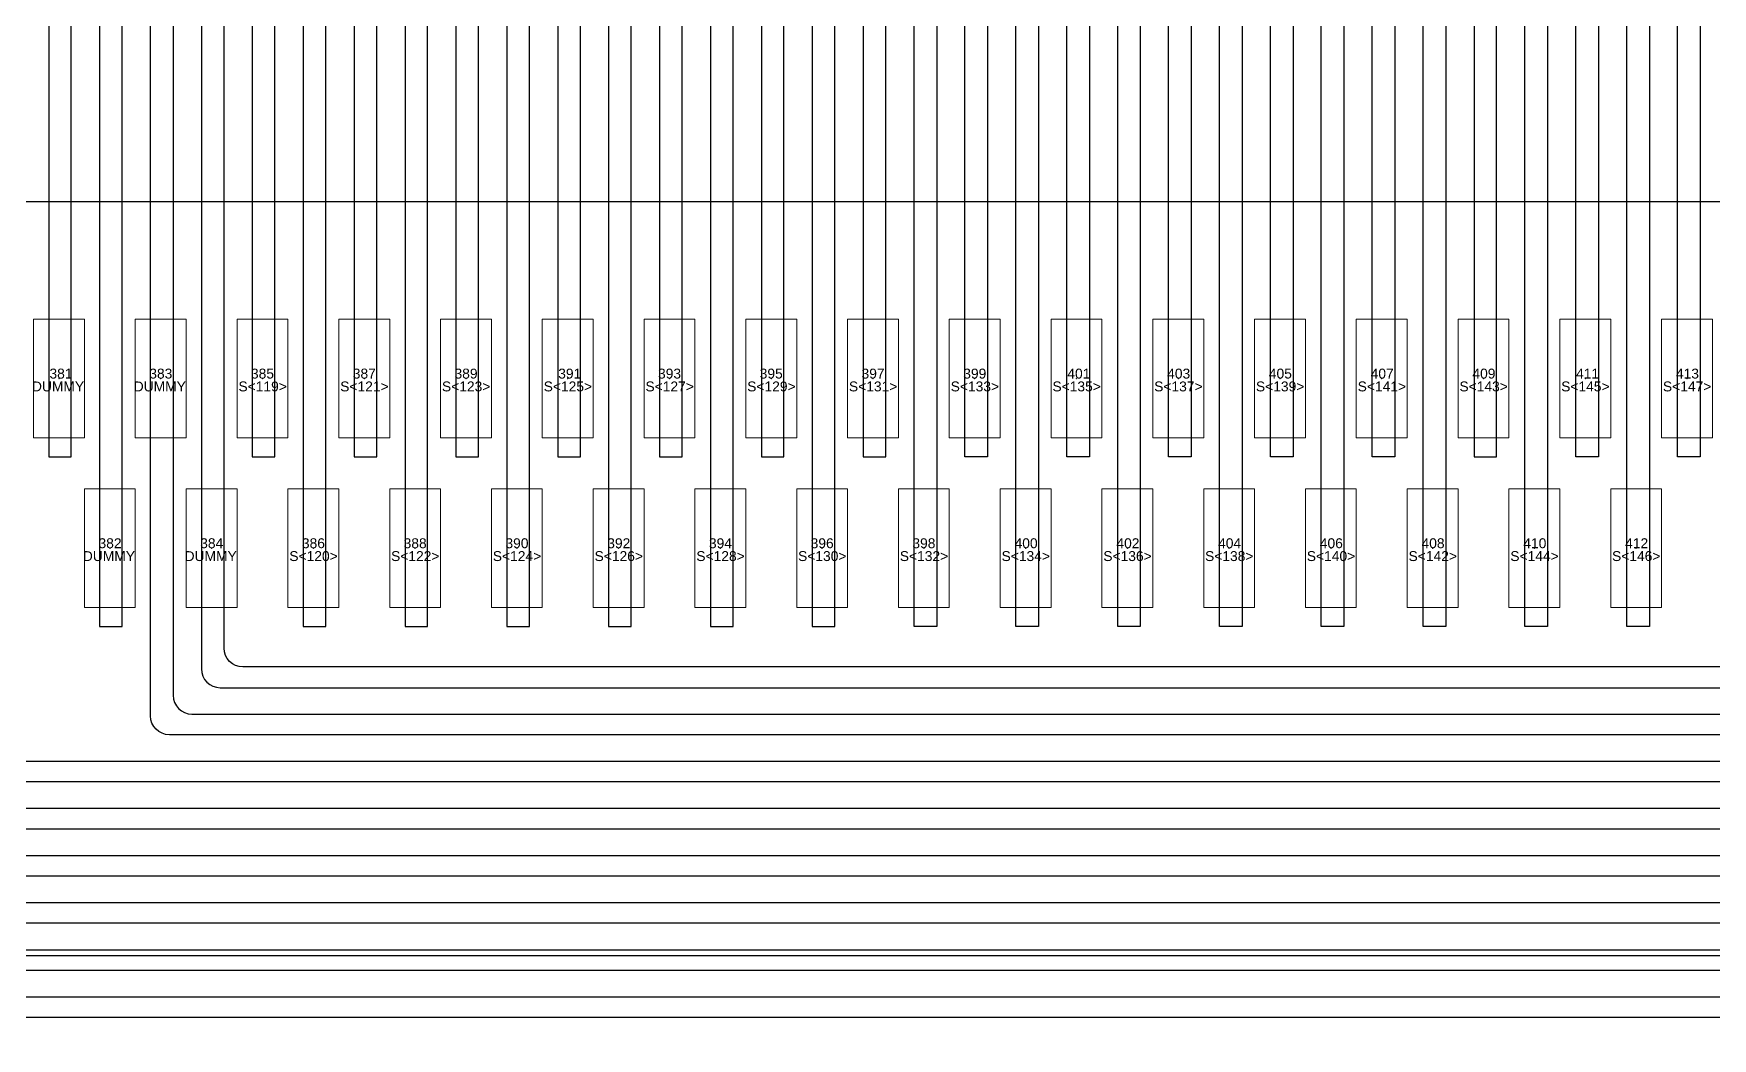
# Model space of a CAD drawing. Extents: x 10 to 206, y -65 to 73.
# Drawn here: x 62.976 to 63.867, y 33.532 to 34.065 of the extents above; entities that cross this region are included whole.
import ezdxf
from ezdxf.enums import TextEntityAlignment as Align

# ---------------------------------------------------------------- set-up
doc = ezdxf.new("R2010")
doc.units = 0
doc.header["$LTSCALE"] = 0.5
doc.layers.get('0').update_dxf_attribs({"lineweight": 13})
for name, color, linetype in [('01 Copper', 3, 'Continuous'), ('04 Chip', 20, 'Continuous'), ('08 Dimension&pin assignment', 7, 'Continuous')]:
    doc.layers.add(name, color=color, linetype=linetype)
for name, color, linetype, lineweight in [('05 Bump', 130, 'Continuous', 0), ('09 Center_line', 1, 'Continuous', 0), ('11 IL no.', 254, 'Continuous', 0), ('12 IL name', 210, 'Continuous', 0)]:
    doc.layers.add(name, color=color, linetype=linetype, lineweight=lineweight)
doc.styles.add('MBC_Arial_Font', font='arial.ttf')
doc.styles.get("Standard").update_dxf_attribs({"font": 'romans.shx', "width": 0.75, "bigfont": 'AllInOneBig.shx'})
doc.dimstyles.new('ISO-25', dxfattribs={"dimtxt": 0.5, "dimasz": 0.8, "dimexe": 0.1, "dimexo": 0.1, "dimgap": 0.1, "dimtad": 1, "dimdec": 3, "dimzin": 1, "dimdsep": 46, "dimtxsty": 'Standard', "dimcen": 0.5, "dimadec": 0, "dimazin": 0, "dimtfac": 1, "dimtdec": 3, "dimtmove": 0, "dimatfit": 3, "dimfxl": 0, "dimarcsym": 0})

# ---------------------------------------------------------------- blocks, each defined once
blk = doc.blocks.new('*U453')
at = {"color": 0}
blk.add_lwpolyline([(-0.0135, -0.0315), (0.0135, -0.0315), (0.0135, 0.0315), (-0.0135, 0.0315)], close=True, dxfattribs=at)
at = {"color": 0, "style": 'MBC_Arial_Font', "flags": 1}
for tag, p in [('COMMENT1', (0, 0.00231)), ('COMMENT2', (0, 0.0015)), ('COMMENT3', (0, 0.00069)), ('COMMENT4', (0, -0.00012)), ('PAD_NO', (0, 0.00313)), ('COMMENT5', (0, -0.00094)), ('COMMENT6', (0, -0.00175)), ('COMMENT7', (0, -0.00256)), ('COMMENT8', (0, -0.00337)), ('COMMENT9', (0, -0.00419))]:
    blk.add_attdef(tag, text='', height=0.000625, dxfattribs=at).set_placement(p, align=Align.MIDDLE_CENTER)
blk = doc.blocks.new('*U454')
at = {"color": 0}
blk.add_lwpolyline([(-0.0135, -0.0315), (0.0135, -0.0315), (0.0135, 0.0315), (-0.0135, 0.0315)], close=True, dxfattribs=at)
at = {"color": 0, "style": 'MBC_Arial_Font', "flags": 1}
for tag, p in [('COMMENT1', (0, 0.00231)), ('COMMENT2', (0, 0.0015)), ('COMMENT3', (0, 0.00069)), ('COMMENT4', (0, -0.00012)), ('PAD_NO', (0, 0.00313)), ('COMMENT5', (0, -0.00094)), ('COMMENT6', (0, -0.00175)), ('COMMENT7', (0, -0.00256)), ('COMMENT8', (0, -0.00337)), ('COMMENT9', (0, -0.00419))]:
    blk.add_attdef(tag, text='', height=0.000625, dxfattribs=at).set_placement(p, align=Align.MIDDLE_CENTER)
blk = doc.blocks.new('*U455')
at = {"color": 0}
blk.add_lwpolyline([(-0.0135, -0.0315), (0.0135, -0.0315), (0.0135, 0.0315), (-0.0135, 0.0315)], close=True, dxfattribs=at)
at = {"color": 0, "style": 'MBC_Arial_Font', "flags": 1}
for tag, p in [('COMMENT1', (0, 0.00231)), ('COMMENT2', (0, 0.0015)), ('COMMENT3', (0, 0.00069)), ('COMMENT4', (0, -0.00012)), ('PAD_NO', (0, 0.00313)), ('COMMENT5', (0, -0.00094)), ('COMMENT6', (0, -0.00175)), ('COMMENT7', (0, -0.00256)), ('COMMENT8', (0, -0.00337)), ('COMMENT9', (0, -0.00419))]:
    blk.add_attdef(tag, text='', height=0.000625, dxfattribs=at).set_placement(p, align=Align.MIDDLE_CENTER)
blk = doc.blocks.new('*U456')
at = {"color": 0}
blk.add_lwpolyline([(-0.0135, -0.0315), (0.0135, -0.0315), (0.0135, 0.0315), (-0.0135, 0.0315)], close=True, dxfattribs=at)
at = {"color": 0, "style": 'MBC_Arial_Font', "flags": 1}
for tag, p in [('COMMENT1', (0, 0.00231)), ('COMMENT2', (0, 0.0015)), ('COMMENT3', (0, 0.00069)), ('COMMENT4', (0, -0.00012)), ('PAD_NO', (0, 0.00313)), ('COMMENT5', (0, -0.00094)), ('COMMENT6', (0, -0.00175)), ('COMMENT7', (0, -0.00256)), ('COMMENT8', (0, -0.00337)), ('COMMENT9', (0, -0.00419))]:
    blk.add_attdef(tag, text='', height=0.000625, dxfattribs=at).set_placement(p, align=Align.MIDDLE_CENTER)
blk = doc.blocks.new('*U457')
at = {"color": 0}
blk.add_lwpolyline([(-0.0135, -0.0315), (0.0135, -0.0315), (0.0135, 0.0315), (-0.0135, 0.0315)], close=True, dxfattribs=at)
at = {"color": 0, "style": 'MBC_Arial_Font', "flags": 1}
for tag, p in [('COMMENT1', (0, 0.00231)), ('COMMENT2', (0, 0.0015)), ('COMMENT3', (0, 0.00069)), ('COMMENT4', (0, -0.00012)), ('PAD_NO', (0, 0.00313)), ('COMMENT5', (0, -0.00094)), ('COMMENT6', (0, -0.00175)), ('COMMENT7', (0, -0.00256)), ('COMMENT8', (0, -0.00337)), ('COMMENT9', (0, -0.00419))]:
    blk.add_attdef(tag, text='', height=0.000625, dxfattribs=at).set_placement(p, align=Align.MIDDLE_CENTER)
blk = doc.blocks.new('*U458')
at = {"color": 0}
blk.add_lwpolyline([(-0.0135, -0.0315), (0.0135, -0.0315), (0.0135, 0.0315), (-0.0135, 0.0315)], close=True, dxfattribs=at)
at = {"color": 0, "style": 'MBC_Arial_Font', "flags": 1}
for tag, p in [('COMMENT1', (0, 0.00231)), ('COMMENT2', (0, 0.0015)), ('COMMENT3', (0, 0.00069)), ('COMMENT4', (0, -0.00012)), ('PAD_NO', (0, 0.00313)), ('COMMENT5', (0, -0.00094)), ('COMMENT6', (0, -0.00175)), ('COMMENT7', (0, -0.00256)), ('COMMENT8', (0, -0.00337)), ('COMMENT9', (0, -0.00419))]:
    blk.add_attdef(tag, text='', height=0.000625, dxfattribs=at).set_placement(p, align=Align.MIDDLE_CENTER)
blk = doc.blocks.new('*U459')
at = {"color": 0}
blk.add_lwpolyline([(-0.0135, -0.0315), (0.0135, -0.0315), (0.0135, 0.0315), (-0.0135, 0.0315)], close=True, dxfattribs=at)
at = {"color": 0, "style": 'MBC_Arial_Font', "flags": 1}
for tag, p in [('COMMENT1', (0, 0.00231)), ('COMMENT2', (0, 0.0015)), ('COMMENT3', (0, 0.00069)), ('COMMENT4', (0, -0.00012)), ('PAD_NO', (0, 0.00313)), ('COMMENT5', (0, -0.00094)), ('COMMENT6', (0, -0.00175)), ('COMMENT7', (0, -0.00256)), ('COMMENT8', (0, -0.00337)), ('COMMENT9', (0, -0.00419))]:
    blk.add_attdef(tag, text='', height=0.000625, dxfattribs=at).set_placement(p, align=Align.MIDDLE_CENTER)
blk = doc.blocks.new('*U460')
at = {"color": 0}
blk.add_lwpolyline([(-0.0135, -0.0315), (0.0135, -0.0315), (0.0135, 0.0315), (-0.0135, 0.0315)], close=True, dxfattribs=at)
at = {"color": 0, "style": 'MBC_Arial_Font', "flags": 1}
for tag, p in [('COMMENT1', (0, 0.00231)), ('COMMENT2', (0, 0.0015)), ('COMMENT3', (0, 0.00069)), ('COMMENT4', (0, -0.00012)), ('PAD_NO', (0, 0.00313)), ('COMMENT5', (0, -0.00094)), ('COMMENT6', (0, -0.00175)), ('COMMENT7', (0, -0.00256)), ('COMMENT8', (0, -0.00337)), ('COMMENT9', (0, -0.00419))]:
    blk.add_attdef(tag, text='', height=0.000625, dxfattribs=at).set_placement(p, align=Align.MIDDLE_CENTER)
blk = doc.blocks.new('*U461')
at = {"color": 0}
blk.add_lwpolyline([(-0.0135, -0.0315), (0.0135, -0.0315), (0.0135, 0.0315), (-0.0135, 0.0315)], close=True, dxfattribs=at)
at = {"color": 0, "style": 'MBC_Arial_Font', "flags": 1}
for tag, p in [('COMMENT1', (0, 0.00231)), ('COMMENT2', (0, 0.0015)), ('COMMENT3', (0, 0.00069)), ('COMMENT4', (0, -0.00012)), ('PAD_NO', (0, 0.00313)), ('COMMENT5', (0, -0.00094)), ('COMMENT6', (0, -0.00175)), ('COMMENT7', (0, -0.00256)), ('COMMENT8', (0, -0.00337)), ('COMMENT9', (0, -0.00419))]:
    blk.add_attdef(tag, text='', height=0.000625, dxfattribs=at).set_placement(p, align=Align.MIDDLE_CENTER)
blk = doc.blocks.new('*U462')
at = {"color": 0}
blk.add_lwpolyline([(-0.0135, -0.0315), (0.0135, -0.0315), (0.0135, 0.0315), (-0.0135, 0.0315)], close=True, dxfattribs=at)
at = {"color": 0, "style": 'MBC_Arial_Font', "flags": 1}
for tag, p in [('COMMENT1', (0, 0.00231)), ('COMMENT2', (0, 0.0015)), ('COMMENT3', (0, 0.00069)), ('COMMENT4', (0, -0.00012)), ('PAD_NO', (0, 0.00313)), ('COMMENT5', (0, -0.00094)), ('COMMENT6', (0, -0.00175)), ('COMMENT7', (0, -0.00256)), ('COMMENT8', (0, -0.00337)), ('COMMENT9', (0, -0.00419))]:
    blk.add_attdef(tag, text='', height=0.000625, dxfattribs=at).set_placement(p, align=Align.MIDDLE_CENTER)
blk = doc.blocks.new('*U463')
at = {"color": 0}
blk.add_lwpolyline([(-0.0135, -0.0315), (0.0135, -0.0315), (0.0135, 0.0315), (-0.0135, 0.0315)], close=True, dxfattribs=at)
at = {"color": 0, "style": 'MBC_Arial_Font', "flags": 1}
for tag, p in [('COMMENT1', (0, 0.00231)), ('COMMENT2', (0, 0.0015)), ('COMMENT3', (0, 0.00069)), ('COMMENT4', (0, -0.00012)), ('PAD_NO', (0, 0.00313)), ('COMMENT5', (0, -0.00094)), ('COMMENT6', (0, -0.00175)), ('COMMENT7', (0, -0.00256)), ('COMMENT8', (0, -0.00337)), ('COMMENT9', (0, -0.00419))]:
    blk.add_attdef(tag, text='', height=0.000625, dxfattribs=at).set_placement(p, align=Align.MIDDLE_CENTER)
blk = doc.blocks.new('*U464')
at = {"color": 0}
blk.add_lwpolyline([(-0.0135, -0.0315), (0.0135, -0.0315), (0.0135, 0.0315), (-0.0135, 0.0315)], close=True, dxfattribs=at)
at = {"color": 0, "style": 'MBC_Arial_Font', "flags": 1}
for tag, p in [('COMMENT1', (0, 0.00231)), ('COMMENT2', (0, 0.0015)), ('COMMENT3', (0, 0.00069)), ('COMMENT4', (0, -0.00012)), ('PAD_NO', (0, 0.00313)), ('COMMENT5', (0, -0.00094)), ('COMMENT6', (0, -0.00175)), ('COMMENT7', (0, -0.00256)), ('COMMENT8', (0, -0.00337)), ('COMMENT9', (0, -0.00419))]:
    blk.add_attdef(tag, text='', height=0.000625, dxfattribs=at).set_placement(p, align=Align.MIDDLE_CENTER)
blk = doc.blocks.new('*U465')
at = {"color": 0}
blk.add_lwpolyline([(-0.0135, -0.0315), (0.0135, -0.0315), (0.0135, 0.0315), (-0.0135, 0.0315)], close=True, dxfattribs=at)
at = {"color": 0, "style": 'MBC_Arial_Font', "flags": 1}
for tag, p in [('COMMENT1', (0, 0.00231)), ('COMMENT2', (0, 0.0015)), ('COMMENT3', (0, 0.00069)), ('COMMENT4', (0, -0.00012)), ('PAD_NO', (0, 0.00313)), ('COMMENT5', (0, -0.00094)), ('COMMENT6', (0, -0.00175)), ('COMMENT7', (0, -0.00256)), ('COMMENT8', (0, -0.00337)), ('COMMENT9', (0, -0.00419))]:
    blk.add_attdef(tag, text='', height=0.000625, dxfattribs=at).set_placement(p, align=Align.MIDDLE_CENTER)
blk = doc.blocks.new('*U466')
at = {"color": 0}
blk.add_lwpolyline([(-0.0135, -0.0315), (0.0135, -0.0315), (0.0135, 0.0315), (-0.0135, 0.0315)], close=True, dxfattribs=at)
at = {"color": 0, "style": 'MBC_Arial_Font', "flags": 1}
for tag, p in [('COMMENT1', (0, 0.00231)), ('COMMENT2', (0, 0.0015)), ('COMMENT3', (0, 0.00069)), ('COMMENT4', (0, -0.00012)), ('PAD_NO', (0, 0.00313)), ('COMMENT5', (0, -0.00094)), ('COMMENT6', (0, -0.00175)), ('COMMENT7', (0, -0.00256)), ('COMMENT8', (0, -0.00337)), ('COMMENT9', (0, -0.00419))]:
    blk.add_attdef(tag, text='', height=0.000625, dxfattribs=at).set_placement(p, align=Align.MIDDLE_CENTER)
blk = doc.blocks.new('*U467')
at = {"color": 0}
blk.add_lwpolyline([(-0.0135, -0.0315), (0.0135, -0.0315), (0.0135, 0.0315), (-0.0135, 0.0315)], close=True, dxfattribs=at)
at = {"color": 0, "style": 'MBC_Arial_Font', "flags": 1}
for tag, p in [('COMMENT1', (0, 0.00231)), ('COMMENT2', (0, 0.0015)), ('COMMENT3', (0, 0.00069)), ('COMMENT4', (0, -0.00012)), ('PAD_NO', (0, 0.00313)), ('COMMENT5', (0, -0.00094)), ('COMMENT6', (0, -0.00175)), ('COMMENT7', (0, -0.00256)), ('COMMENT8', (0, -0.00337)), ('COMMENT9', (0, -0.00419))]:
    blk.add_attdef(tag, text='', height=0.000625, dxfattribs=at).set_placement(p, align=Align.MIDDLE_CENTER)
blk = doc.blocks.new('*U468')
at = {"color": 0}
blk.add_lwpolyline([(-0.0135, -0.0315), (0.0135, -0.0315), (0.0135, 0.0315), (-0.0135, 0.0315)], close=True, dxfattribs=at)
at = {"color": 0, "style": 'MBC_Arial_Font', "flags": 1}
for tag, p in [('COMMENT1', (0, 0.00231)), ('COMMENT2', (0, 0.0015)), ('COMMENT3', (0, 0.00069)), ('COMMENT4', (0, -0.00012)), ('PAD_NO', (0, 0.00313)), ('COMMENT5', (0, -0.00094)), ('COMMENT6', (0, -0.00175)), ('COMMENT7', (0, -0.00256)), ('COMMENT8', (0, -0.00337)), ('COMMENT9', (0, -0.00419))]:
    blk.add_attdef(tag, text='', height=0.000625, dxfattribs=at).set_placement(p, align=Align.MIDDLE_CENTER)
blk = doc.blocks.new('*U469')
at = {"color": 0}
blk.add_lwpolyline([(-0.0135, -0.0315), (0.0135, -0.0315), (0.0135, 0.0315), (-0.0135, 0.0315)], close=True, dxfattribs=at)
at = {"color": 0, "style": 'MBC_Arial_Font', "flags": 1}
for tag, p in [('COMMENT1', (0, 0.00231)), ('COMMENT2', (0, 0.0015)), ('COMMENT3', (0, 0.00069)), ('COMMENT4', (0, -0.00012)), ('PAD_NO', (0, 0.00313)), ('COMMENT5', (0, -0.00094)), ('COMMENT6', (0, -0.00175)), ('COMMENT7', (0, -0.00256)), ('COMMENT8', (0, -0.00337)), ('COMMENT9', (0, -0.00419))]:
    blk.add_attdef(tag, text='', height=0.000625, dxfattribs=at).set_placement(p, align=Align.MIDDLE_CENTER)
blk = doc.blocks.new('*U470')
at = {"color": 0}
blk.add_lwpolyline([(-0.0135, -0.0315), (0.0135, -0.0315), (0.0135, 0.0315), (-0.0135, 0.0315)], close=True, dxfattribs=at)
at = {"color": 0, "style": 'MBC_Arial_Font', "flags": 1}
for tag, p in [('COMMENT1', (0, 0.00231)), ('COMMENT2', (0, 0.0015)), ('COMMENT3', (0, 0.00069)), ('COMMENT4', (0, -0.00012)), ('PAD_NO', (0, 0.00313)), ('COMMENT5', (0, -0.00094)), ('COMMENT6', (0, -0.00175)), ('COMMENT7', (0, -0.00256)), ('COMMENT8', (0, -0.00337)), ('COMMENT9', (0, -0.00419))]:
    blk.add_attdef(tag, text='', height=0.000625, dxfattribs=at).set_placement(p, align=Align.MIDDLE_CENTER)
blk = doc.blocks.new('*U471')
at = {"color": 0}
blk.add_lwpolyline([(-0.0135, -0.0315), (0.0135, -0.0315), (0.0135, 0.0315), (-0.0135, 0.0315)], close=True, dxfattribs=at)
at = {"color": 0, "style": 'MBC_Arial_Font', "flags": 1}
for tag, p in [('COMMENT1', (0, 0.00231)), ('COMMENT2', (0, 0.0015)), ('COMMENT3', (0, 0.00069)), ('COMMENT4', (0, -0.00012)), ('PAD_NO', (0, 0.00313)), ('COMMENT5', (0, -0.00094)), ('COMMENT6', (0, -0.00175)), ('COMMENT7', (0, -0.00256)), ('COMMENT8', (0, -0.00337)), ('COMMENT9', (0, -0.00419))]:
    blk.add_attdef(tag, text='', height=0.000625, dxfattribs=at).set_placement(p, align=Align.MIDDLE_CENTER)
blk = doc.blocks.new('*U472')
at = {"color": 0}
blk.add_lwpolyline([(-0.0135, -0.0315), (0.0135, -0.0315), (0.0135, 0.0315), (-0.0135, 0.0315)], close=True, dxfattribs=at)
at = {"color": 0, "style": 'MBC_Arial_Font', "flags": 1}
for tag, p in [('COMMENT1', (0, 0.00231)), ('COMMENT2', (0, 0.0015)), ('COMMENT3', (0, 0.00069)), ('COMMENT4', (0, -0.00012)), ('PAD_NO', (0, 0.00313)), ('COMMENT5', (0, -0.00094)), ('COMMENT6', (0, -0.00175)), ('COMMENT7', (0, -0.00256)), ('COMMENT8', (0, -0.00337)), ('COMMENT9', (0, -0.00419))]:
    blk.add_attdef(tag, text='', height=0.000625, dxfattribs=at).set_placement(p, align=Align.MIDDLE_CENTER)
blk = doc.blocks.new('*U473')
at = {"color": 0}
blk.add_lwpolyline([(-0.0135, -0.0315), (0.0135, -0.0315), (0.0135, 0.0315), (-0.0135, 0.0315)], close=True, dxfattribs=at)
at = {"color": 0, "style": 'MBC_Arial_Font', "flags": 1}
for tag, p in [('COMMENT1', (0, 0.00231)), ('COMMENT2', (0, 0.0015)), ('COMMENT3', (0, 0.00069)), ('COMMENT4', (0, -0.00012)), ('PAD_NO', (0, 0.00313)), ('COMMENT5', (0, -0.00094)), ('COMMENT6', (0, -0.00175)), ('COMMENT7', (0, -0.00256)), ('COMMENT8', (0, -0.00337)), ('COMMENT9', (0, -0.00419))]:
    blk.add_attdef(tag, text='', height=0.000625, dxfattribs=at).set_placement(p, align=Align.MIDDLE_CENTER)
blk = doc.blocks.new('*U474')
at = {"color": 0}
blk.add_lwpolyline([(-0.0135, -0.0315), (0.0135, -0.0315), (0.0135, 0.0315), (-0.0135, 0.0315)], close=True, dxfattribs=at)
at = {"color": 0, "style": 'MBC_Arial_Font', "flags": 1}
for tag, p in [('COMMENT1', (0, 0.00231)), ('COMMENT2', (0, 0.0015)), ('COMMENT3', (0, 0.00069)), ('COMMENT4', (0, -0.00012)), ('PAD_NO', (0, 0.00313)), ('COMMENT5', (0, -0.00094)), ('COMMENT6', (0, -0.00175)), ('COMMENT7', (0, -0.00256)), ('COMMENT8', (0, -0.00337)), ('COMMENT9', (0, -0.00419))]:
    blk.add_attdef(tag, text='', height=0.000625, dxfattribs=at).set_placement(p, align=Align.MIDDLE_CENTER)
blk = doc.blocks.new('*U475')
at = {"color": 0}
blk.add_lwpolyline([(-0.0135, -0.0315), (0.0135, -0.0315), (0.0135, 0.0315), (-0.0135, 0.0315)], close=True, dxfattribs=at)
at = {"color": 0, "style": 'MBC_Arial_Font', "flags": 1}
for tag, p in [('COMMENT1', (0, 0.00231)), ('COMMENT2', (0, 0.0015)), ('COMMENT3', (0, 0.00069)), ('COMMENT4', (0, -0.00012)), ('PAD_NO', (0, 0.00313)), ('COMMENT5', (0, -0.00094)), ('COMMENT6', (0, -0.00175)), ('COMMENT7', (0, -0.00256)), ('COMMENT8', (0, -0.00337)), ('COMMENT9', (0, -0.00419))]:
    blk.add_attdef(tag, text='', height=0.000625, dxfattribs=at).set_placement(p, align=Align.MIDDLE_CENTER)
blk = doc.blocks.new('*U476')
at = {"color": 0}
blk.add_lwpolyline([(-0.0135, -0.0315), (0.0135, -0.0315), (0.0135, 0.0315), (-0.0135, 0.0315)], close=True, dxfattribs=at)
at = {"color": 0, "style": 'MBC_Arial_Font', "flags": 1}
for tag, p in [('COMMENT1', (0, 0.00231)), ('COMMENT2', (0, 0.0015)), ('COMMENT3', (0, 0.00069)), ('COMMENT4', (0, -0.00012)), ('PAD_NO', (0, 0.00313)), ('COMMENT5', (0, -0.00094)), ('COMMENT6', (0, -0.00175)), ('COMMENT7', (0, -0.00256)), ('COMMENT8', (0, -0.00337)), ('COMMENT9', (0, -0.00419))]:
    blk.add_attdef(tag, text='', height=0.000625, dxfattribs=at).set_placement(p, align=Align.MIDDLE_CENTER)
blk = doc.blocks.new('*U477')
at = {"color": 0}
blk.add_lwpolyline([(-0.0135, -0.0315), (0.0135, -0.0315), (0.0135, 0.0315), (-0.0135, 0.0315)], close=True, dxfattribs=at)
at = {"color": 0, "style": 'MBC_Arial_Font', "flags": 1}
for tag, p in [('COMMENT1', (0, 0.00231)), ('COMMENT2', (0, 0.0015)), ('COMMENT3', (0, 0.00069)), ('COMMENT4', (0, -0.00012)), ('PAD_NO', (0, 0.00313)), ('COMMENT5', (0, -0.00094)), ('COMMENT6', (0, -0.00175)), ('COMMENT7', (0, -0.00256)), ('COMMENT8', (0, -0.00337)), ('COMMENT9', (0, -0.00419))]:
    blk.add_attdef(tag, text='', height=0.000625, dxfattribs=at).set_placement(p, align=Align.MIDDLE_CENTER)
blk = doc.blocks.new('*U478')
at = {"color": 0}
blk.add_lwpolyline([(-0.0135, -0.0315), (0.0135, -0.0315), (0.0135, 0.0315), (-0.0135, 0.0315)], close=True, dxfattribs=at)
at = {"color": 0, "style": 'MBC_Arial_Font', "flags": 1}
for tag, p in [('COMMENT1', (0, 0.00231)), ('COMMENT2', (0, 0.0015)), ('COMMENT3', (0, 0.00069)), ('COMMENT4', (0, -0.00012)), ('PAD_NO', (0, 0.00313)), ('COMMENT5', (0, -0.00094)), ('COMMENT6', (0, -0.00175)), ('COMMENT7', (0, -0.00256)), ('COMMENT8', (0, -0.00337)), ('COMMENT9', (0, -0.00419))]:
    blk.add_attdef(tag, text='', height=0.000625, dxfattribs=at).set_placement(p, align=Align.MIDDLE_CENTER)
blk = doc.blocks.new('*U479')
at = {"color": 0}
blk.add_lwpolyline([(-0.0135, -0.0315), (0.0135, -0.0315), (0.0135, 0.0315), (-0.0135, 0.0315)], close=True, dxfattribs=at)
at = {"color": 0, "style": 'MBC_Arial_Font', "flags": 1}
for tag, p in [('COMMENT1', (0, 0.00231)), ('COMMENT2', (0, 0.0015)), ('COMMENT3', (0, 0.00069)), ('COMMENT4', (0, -0.00012)), ('PAD_NO', (0, 0.00313)), ('COMMENT5', (0, -0.00094)), ('COMMENT6', (0, -0.00175)), ('COMMENT7', (0, -0.00256)), ('COMMENT8', (0, -0.00337)), ('COMMENT9', (0, -0.00419))]:
    blk.add_attdef(tag, text='', height=0.000625, dxfattribs=at).set_placement(p, align=Align.MIDDLE_CENTER)
blk = doc.blocks.new('*U480')
at = {"color": 0}
blk.add_lwpolyline([(-0.0135, -0.0315), (0.0135, -0.0315), (0.0135, 0.0315), (-0.0135, 0.0315)], close=True, dxfattribs=at)
at = {"color": 0, "style": 'MBC_Arial_Font', "flags": 1}
for tag, p in [('COMMENT1', (0, 0.00231)), ('COMMENT2', (0, 0.0015)), ('COMMENT3', (0, 0.00069)), ('COMMENT4', (0, -0.00012)), ('PAD_NO', (0, 0.00313)), ('COMMENT5', (0, -0.00094)), ('COMMENT6', (0, -0.00175)), ('COMMENT7', (0, -0.00256)), ('COMMENT8', (0, -0.00337)), ('COMMENT9', (0, -0.00419))]:
    blk.add_attdef(tag, text='', height=0.000625, dxfattribs=at).set_placement(p, align=Align.MIDDLE_CENTER)
blk = doc.blocks.new('*U481')
at = {"color": 0}
blk.add_lwpolyline([(-0.0135, -0.0315), (0.0135, -0.0315), (0.0135, 0.0315), (-0.0135, 0.0315)], close=True, dxfattribs=at)
at = {"color": 0, "style": 'MBC_Arial_Font', "flags": 1}
for tag, p in [('COMMENT1', (0, 0.00231)), ('COMMENT2', (0, 0.0015)), ('COMMENT3', (0, 0.00069)), ('COMMENT4', (0, -0.00012)), ('PAD_NO', (0, 0.00313)), ('COMMENT5', (0, -0.00094)), ('COMMENT6', (0, -0.00175)), ('COMMENT7', (0, -0.00256)), ('COMMENT8', (0, -0.00337)), ('COMMENT9', (0, -0.00419))]:
    blk.add_attdef(tag, text='', height=0.000625, dxfattribs=at).set_placement(p, align=Align.MIDDLE_CENTER)
blk = doc.blocks.new('*U482')
at = {"color": 0}
blk.add_lwpolyline([(-0.0135, -0.0315), (0.0135, -0.0315), (0.0135, 0.0315), (-0.0135, 0.0315)], close=True, dxfattribs=at)
at = {"color": 0, "style": 'MBC_Arial_Font', "flags": 1}
for tag, p in [('COMMENT1', (0, 0.00231)), ('COMMENT2', (0, 0.0015)), ('COMMENT3', (0, 0.00069)), ('COMMENT4', (0, -0.00012)), ('PAD_NO', (0, 0.00313)), ('COMMENT5', (0, -0.00094)), ('COMMENT6', (0, -0.00175)), ('COMMENT7', (0, -0.00256)), ('COMMENT8', (0, -0.00337)), ('COMMENT9', (0, -0.00419))]:
    blk.add_attdef(tag, text='', height=0.000625, dxfattribs=at).set_placement(p, align=Align.MIDDLE_CENTER)
blk = doc.blocks.new('*U483')
at = {"color": 0}
blk.add_lwpolyline([(-0.0135, -0.0315), (0.0135, -0.0315), (0.0135, 0.0315), (-0.0135, 0.0315)], close=True, dxfattribs=at)
at = {"color": 0, "style": 'MBC_Arial_Font', "flags": 1}
for tag, p in [('COMMENT1', (0, 0.00231)), ('COMMENT2', (0, 0.0015)), ('COMMENT3', (0, 0.00069)), ('COMMENT4', (0, -0.00012)), ('PAD_NO', (0, 0.00313)), ('COMMENT5', (0, -0.00094)), ('COMMENT6', (0, -0.00175)), ('COMMENT7', (0, -0.00256)), ('COMMENT8', (0, -0.00337)), ('COMMENT9', (0, -0.00419))]:
    blk.add_attdef(tag, text='', height=0.000625, dxfattribs=at).set_placement(p, align=Align.MIDDLE_CENTER)
blk = doc.blocks.new('*U484')
at = {"color": 0}
blk.add_lwpolyline([(-0.0135, -0.0315), (0.0135, -0.0315), (0.0135, 0.0315), (-0.0135, 0.0315)], close=True, dxfattribs=at)
at = {"color": 0, "style": 'MBC_Arial_Font', "flags": 1}
for tag, p in [('COMMENT1', (0, 0.00231)), ('COMMENT2', (0, 0.0015)), ('COMMENT3', (0, 0.00069)), ('COMMENT4', (0, -0.00012)), ('PAD_NO', (0, 0.00313)), ('COMMENT5', (0, -0.00094)), ('COMMENT6', (0, -0.00175)), ('COMMENT7', (0, -0.00256)), ('COMMENT8', (0, -0.00337)), ('COMMENT9', (0, -0.00419))]:
    blk.add_attdef(tag, text='', height=0.000625, dxfattribs=at).set_placement(p, align=Align.MIDDLE_CENTER)
blk = doc.blocks.new('*U485')
at = {"color": 0}
blk.add_lwpolyline([(-0.0135, -0.0315), (0.0135, -0.0315), (0.0135, 0.0315), (-0.0135, 0.0315)], close=True, dxfattribs=at)
at = {"color": 0, "style": 'MBC_Arial_Font', "flags": 1}
for tag, p in [('COMMENT1', (0, 0.00231)), ('COMMENT2', (0, 0.0015)), ('COMMENT3', (0, 0.00069)), ('COMMENT4', (0, -0.00012)), ('PAD_NO', (0, 0.00313)), ('COMMENT5', (0, -0.00094)), ('COMMENT6', (0, -0.00175)), ('COMMENT7', (0, -0.00256)), ('COMMENT8', (0, -0.00337)), ('COMMENT9', (0, -0.00419))]:
    blk.add_attdef(tag, text='', height=0.000625, dxfattribs=at).set_placement(p, align=Align.MIDDLE_CENTER)
blk = doc.blocks.new('*D632')
at = {"layer": '08 Dimension&pin assignment', "color": 0, "lineweight": -2, "transparency": 16777216}
for p, q in [((86.59476, 34.37643), (86.59476, 45.03289)), ((57.85726, 33.57643), (86.69476, 33.57643)), ((79.69476, 33.57643), (86.69476, 33.57643)), ((86.59476, 32.77643), (86.59476, 31.97643))]:
    blk.add_line(p, q, dxfattribs=at)
at = {"layer": '08 Dimension&pin assignment', "color": 0, "transparency": 16777216}
for points in [[(86.46142, 34.37643), (86.72809, 34.37643), (86.59476, 33.57643)], [(86.46142, 32.77643), (86.72809, 32.77643), (86.59476, 33.57643)]]:
    blk.add_solid(points, dxfattribs=at)
at = {"layer": '08 Dimension&pin assignment', "color": 0, "transparency": 16777216, "insert": (86.1138, 41.08468), "char_height": 0.5, "attachment_point": 5, "rotation": 90}
blk.add_mtext('0%%P1(%%C5mm Tape NG Hole)', dxfattribs=at)
blk = doc.blocks.new('*D692')
at = {"layer": '08 Dimension&pin assignment', "color": 0, "lineweight": -2, "transparency": 16777216}
for p, q in [((57.14528, 33.94093), (57.14528, 43.86537)), ((67.06923, 33.94093), (67.06923, 43.86537)), ((57.94528, 43.76537), (66.26923, 43.76537)), ((67.06923, 43.76537), (78.71209, 43.76537))]:
    blk.add_line(p, q, dxfattribs=at)
at = {"layer": '08 Dimension&pin assignment', "color": 0, "transparency": 16777216}
for points in [[(57.94528, 43.8987), (57.94528, 43.63203), (57.14528, 43.76537)], [(66.26923, 43.63203), (66.26923, 43.8987), (67.06923, 43.76537)]]:
    blk.add_solid(points, dxfattribs=at)
at = {"layer": 'Defpoints', "color": 0, "transparency": 16777216}
for p in [(67.06923, 43.76537), (57.14528, 33.84093), (67.06923, 33.84093)]:
    blk.add_point(p, dxfattribs=at)
at = {"layer": '08 Dimension&pin assignment', "color": 0, "transparency": 16777216, "insert": (73.29066, 44.24632), "char_height": 0.5, "attachment_point": 5}
blk.add_mtext('{\\Fromans,chineset|c0;\\C2;9.9\\Fromans.shx,chineset.shx|c0;18*1.0006=9.9239508%%P0.005(I/L)}', dxfattribs=at)

msp = doc.modelspace()

# ---------------------------------------------------------------- linework, layer by layer
at = {"layer": '01 Copper'}
for points in [[(66.90763764, 33.56842951), (62.23282964, 33.56842951, -0.414213562), (62.22282964, 33.57842951), (62.22282964, 34.37642951), (62.21882964, 34.42642951), (62.21882964, 35.02631381, 0.147476825), (62.20216298, 35.08159089), (62.13292941, 35.18596442, -0.147476825), (62.11626274, 35.2412415), (62.11626274, 35.92858637, -0.09081932), (62.12275374, 35.9640274, 0.09081932), (62.12924474, 35.99946844), (62.12924474, 38.57693204)], [(62.14524474, 38.57693204), (62.14524474, 35.98244297, 0.056178979), (62.14775374, 35.96018303, -0.056178979), (62.15026274, 35.93792309), (62.15026274, 35.23521127, 0.147476825), (62.16692941, 35.17993419), (62.22216298, 35.09666645, -0.147476825), (62.23882964, 35.04138937), (62.23882964, 34.42642951), (62.23482964, 34.37642951), (62.23482964, 33.58942951, 0.414213562), (62.24482964, 33.57942951), (66.89563764, 33.57942951, 0.414213562)], [(66.84459984, 33.59342951), (62.27335394, 33.59342951, -0.414213562), (62.26335394, 33.60342951), (62.26335394, 34.37642951), (62.25935394, 34.42642951), (62.25935394, 35.04662919, 0.147476825), (62.24268728, 35.10190627), (62.18692941, 35.18596442, -0.147476825), (62.17026274, 35.2412415), (62.17026274, 35.93895153, 0.083609018), (62.16474774, 35.97170187, -0.083609018), (62.15923274, 36.00445221), (62.15923274, 38.57693204)], [(62.17523274, 38.57693204), (62.17523274, 36.02098802, 0.197957668), (62.18974774, 35.98576282, -0.197957668), (62.20426274, 35.95053762), (62.20426274, 35.23521127, 0.147476825), (62.22092941, 35.17993419), (62.26268728, 35.11698184, -0.147476825), (62.27935394, 35.06170476), (62.27935394, 34.42642951), (62.27535394, 34.37642951), (62.27535394, 33.61442951, 0.414213562), (62.28535394, 33.60442951), (66.83259984, 33.60442951, 0.414213562)], [(66.75004314, 33.61842951), (62.39492684, 33.61842951, -0.414213562), (62.38492684, 33.62842951), (62.38492684, 34.37642951), (62.38092684, 34.42642951), (62.38092684, 34.94475921, 0.147476825), (62.36426018, 35.00003629), (62.24092941, 35.18596442, -0.147476825), (62.22426274, 35.2412415), (62.22426274, 35.95774095, -0.182417898), (62.23672974, 35.99077539, 0.182417898), (62.24919674, 36.02380983), (62.24919674, 38.57693204)], [(62.29518474, 38.57693204), (62.29518474, 36.0368157, -0.188355168), (62.28194945, 36.00292829), (62.27149804, 35.99158947, 0.188355168), (62.25826274, 35.95770207), (62.25826274, 35.23521127, 0.147476825), (62.27492941, 35.17993419), (62.38426018, 35.01511186, -0.147476825), (62.40092684, 34.95983478), (62.40092684, 34.42642951), (62.39692684, 34.37642951), (62.39692684, 33.63942951, 0.414213562), (62.40692684, 33.62942951), (66.70652424, 33.62942951, 0.414213562)], [(66.68700534, 33.64342951), (62.43545114, 33.64342951, -0.414213562), (62.42545114, 33.65342951), (62.42545114, 34.37642951), (62.42145114, 34.42642951), (62.42145114, 34.96507459, 0.147476825), (62.40478448, 35.02035167), (62.29492941, 35.18596442, -0.147476825), (62.27826274, 35.2412415), (62.27826274, 35.94989073, -0.188355168), (62.29149804, 35.98377814), (62.32592545, 36.0211287, 0.188355168), (62.33916074, 36.05501611), (62.33916074, 38.57693204)], [(62.38514874, 38.57693204), (62.38514874, 36.06802198, -0.188355168), (62.37191345, 36.03413457), (62.32549804, 35.98377814, 0.188355168), (62.31226274, 35.94989073), (62.31226274, 35.23521127, 0.147476825), (62.32892941, 35.17993419), (62.42478448, 35.03542724, -0.147476825), (62.44145114, 34.98015016), (62.44145114, 34.42642951), (62.43745114, 34.37642951), (62.43745114, 33.66442951, 0.414213562), (62.44745114, 33.65442951), (66.64348644, 33.65442951, 0.414213562)], [(66.62396754, 33.66842951), (62.47597544, 33.66842951, -0.414213562), (62.46597544, 33.67842951), (62.46597544, 34.37642951), (62.46197544, 34.42642951), (62.46197544, 34.98538997, 0.147476825), (62.44530878, 35.04066705), (62.34892941, 35.18596442, -0.147476825), (62.33226274, 35.2412415), (62.33226274, 35.9420794, -0.188355168), (62.34549804, 35.9759668), (62.44587745, 36.08486919, 0.188355168), (62.45911274, 36.1187566), (62.45911274, 38.57693204)], [(62.47511274, 38.57693204), (62.47511274, 36.09922826, -0.188355168), (62.46187745, 36.06534085), (62.37949804, 35.9759668, 0.188355168), (62.36626274, 35.9420794), (62.36626274, 35.23521127, 0.147476825), (62.38292941, 35.17993419), (62.46530878, 35.05574262, -0.147476825), (62.48197544, 35.00046554), (62.48197544, 34.42642951), (62.47797544, 34.37642951), (62.47797544, 33.68942951, 0.414213562), (62.48797544, 33.67942951), (66.58044864, 33.67942951, 0.414213562)], [(66.52941084, 33.69342951), (63.04781834, 33.69342951, -0.414213562), (63.03781834, 33.70342951), (63.03781834, 34.89550639, 0.13593296), (63.02356764, 34.94695596), (62.82315945, 35.2809696, -0.13593296), (62.80890874, 35.33241918), (62.80890874, 36.10817628, 0.198912367), (62.79426408, 36.14353162), (62.7436494, 36.19414629, -0.198912367), (62.72900474, 36.22950163), (62.72900474, 38.57693204)], [(62.77499274, 38.57693204), (62.77499274, 36.24008217, 0.198912367), (62.7896374, 36.20472684), (62.83426408, 36.16010016, -0.198912367), (62.84890874, 36.12474482), (62.84890874, 35.34349854, 0.13593296), (62.86315945, 35.29204896), (63.03556764, 35.00470199, -0.13593296), (63.04981834, 34.95325241), (63.04981834, 33.71442951, 0.414213562), (63.05981834, 33.70442951), (66.51741084, 33.70442951, 0.414213562)], [(62.84895674, 38.57693204), (62.84895674, 36.22753953, 0.198912367), (62.8636014, 36.19218419), (62.87426408, 36.18152151, -0.198912367), (62.88890874, 36.14616617), (62.88890874, 35.3545779, 0.13593296), (62.90315945, 35.30312832), (63.05058384, 35.05742101, -0.13593296), (63.06483454, 35.00597144), (63.06483454, 33.72842951, 0.414213562), (63.07483454, 33.71842951), (66.49789194, 33.71842951, 0.414213562)], [(66.45437304, 33.72942951), (63.08683454, 33.72942951, -0.414213562), (63.07683454, 33.73942951), (63.07683454, 35.06371746, 0.13593296), (63.06258384, 35.11516704), (62.94315945, 35.31420768, -0.13593296), (62.92890874, 35.36565726), (62.92890874, 36.16273472, 0.198912367), (62.91426408, 36.19809006), (62.9095894, 36.20276473, -0.198912367), (62.89494474, 36.23812007), (62.89494474, 38.57693204)], [(62.98490874, 38.57693204), (62.98490874, 35.37922471, 0.13593296), (62.99915945, 35.32777513), (63.44081064, 34.59168982, -0.13593296), (63.45506134, 34.54024025), (63.45506134, 33.75092951), (63.44306134, 33.75092951), (63.44306134, 34.53108549, 0.13593296), (63.42881064, 34.58253506), (62.98315945, 35.32528704, -0.13593296), (62.96890874, 35.37673661), (62.96890874, 38.57693204)], [(63.01489674, 38.57693204), (63.01489674, 35.38366693, 0.13593296), (63.02914745, 35.33221735), (63.46782684, 34.60108504, -0.13593296), (63.48207754, 34.54963547), (63.48207754, 33.84092951), (63.47007754, 33.84092951), (63.47007754, 34.54048071, 0.13593296), (63.45582684, 34.59193028), (63.01314745, 35.32972926, -0.13593296), (62.99889674, 35.38117883), (62.99889674, 38.57693204)], [(63.04488474, 38.57693204), (63.04488474, 35.38810914, 0.13593296), (63.05913545, 35.33665957), (63.49484304, 34.61048026, -0.13593296), (63.50909374, 34.55903068), (63.50909374, 33.75092951), (63.49709374, 33.75092951), (63.49709374, 34.54987592, 0.13593296), (63.48284304, 34.6013255), (63.04313545, 35.33417147, -0.13593296), (63.02888474, 35.38562105), (63.02888474, 38.57693204)], [(63.07487274, 38.57693204), (63.07487274, 35.39255136, 0.13593296), (63.08912345, 35.34110179), (63.52185924, 34.61987548, -0.13593296), (63.53610994, 34.5684259), (63.53610994, 33.84092951), (63.52410994, 33.84092951), (63.52410994, 34.55927114, 0.13593296), (63.50985924, 34.61072072), (63.07312345, 35.33861369, -0.13593296), (63.05887274, 35.39006327), (63.05887274, 38.57693204)], [(63.10486074, 38.57693204), (63.10486074, 35.39699358, 0.13593296), (63.11911145, 35.345544), (63.54887544, 34.62927069, -0.13593296), (63.56312614, 34.57782112), (63.56312614, 33.75092951), (63.55112614, 33.75092951), (63.55112614, 34.56866636, 0.13593296), (63.53687544, 34.62011593), (63.10311145, 35.34305591, -0.13593296), (63.08886074, 35.39450549), (63.08886074, 38.57693204)], [(63.13484874, 38.57693204), (63.13484874, 35.4014358, 0.13593296), (63.14909945, 35.34998622), (63.57589164, 34.63866591, -0.13593296), (63.59014234, 34.58721634), (63.59014234, 33.84092951), (63.57814234, 33.84092951), (63.57814234, 34.57806158, 0.13593296), (63.56389164, 34.62951115), (63.13309945, 35.34749813, -0.13593296), (63.11884874, 35.3989477), (63.11884874, 38.57693204)], [(63.16483674, 38.57693204), (63.16483674, 35.40587801, 0.13593296), (63.17908745, 35.35442844), (63.60290784, 34.64806113, -0.13593296), (63.61715854, 34.59661155), (63.61715854, 33.75092951), (63.60515854, 33.75092951), (63.60515854, 34.58745679, 0.13593296), (63.59090784, 34.63890637), (63.16308745, 35.35194035, -0.13593296), (63.14883674, 35.40338992), (63.14883674, 38.57693204)], [(63.19482474, 38.57693204), (63.19482474, 35.41032023, 0.13593296), (63.20907545, 35.35887066), (63.62992404, 34.65745635, -0.13593296), (63.64417474, 34.60600677), (63.64417474, 33.84092951), (63.63217474, 33.84092951), (63.63217474, 34.59685201, 0.13593296), (63.61792404, 34.64830159), (63.19307545, 35.35638256, -0.13593296), (63.17882474, 35.40783214), (63.17882474, 38.57693204)], [(63.22481274, 38.57693204), (63.22481274, 35.41476245, 0.13593296), (63.23906345, 35.36331287), (63.65694024, 34.66685157, -0.13593296), (63.67119094, 34.61540199), (63.67119094, 33.75092951), (63.65919094, 33.75092951), (63.65919094, 34.60624723, 0.13593296), (63.64494024, 34.65769681), (63.22306345, 35.36082478, -0.13593296), (63.20881274, 35.41227436), (63.20881274, 38.57693204)], [(63.25480074, 38.57693204), (63.25480074, 35.41920467, 0.13593296), (63.26905145, 35.36775509), (63.68395644, 34.67624678, -0.13593296), (63.69820714, 34.62479721), (63.69820714, 33.84092951), (63.68620714, 33.84092951), (63.68620714, 34.61564245, 0.13593296), (63.67195644, 34.66709202), (63.25305145, 35.365267, -0.13593296), (63.23880074, 35.41671657), (63.23880074, 38.57693204)], [(63.28478874, 38.57693204), (63.28478874, 35.42364688, 0.13593296), (63.29903945, 35.37219731), (63.71097264, 34.685642, -0.13593296), (63.72522334, 34.63419242), (63.72522334, 33.75092951), (63.71322334, 33.75092951), (63.71322334, 34.62503767, 0.13593296), (63.69897264, 34.67648724), (63.28303945, 35.36970922, -0.13593296), (63.26878874, 35.42115879), (63.26878874, 38.57693204)], [(63.29877674, 38.57693204), (63.29877674, 35.42560101, 0.13593296), (63.31302745, 35.37415143), (63.72598884, 34.68588246, -0.13593296), (63.74023954, 34.63443288), (63.74023954, 33.84092951), (63.75223954, 33.84092951), (63.75223954, 34.64358764, 0.13593296), (63.73798884, 34.69503722), (63.32902745, 35.37663953, -0.13593296), (63.31477674, 35.4280891), (63.31477674, 38.57693204)], [(63.34476474, 38.57693204), (63.34476474, 35.43253132, 0.13593296), (63.35901545, 35.38108174), (63.76500504, 34.70443244, -0.13593296), (63.77925574, 34.65298286), (63.77925574, 33.75092951), (63.76725574, 33.75092951), (63.76725574, 34.6438281, 0.13593296), (63.75300504, 34.69527768), (63.34301545, 35.37859365, -0.13593296), (63.32876474, 35.43004323), (63.32876474, 38.57693204)], [(63.37475274, 38.57693204), (63.37475274, 35.43697354, 0.13593296), (63.38900345, 35.38552396), (63.79202124, 34.71382765, -0.13593296), (63.80627194, 34.66237808), (63.80627194, 33.84092951), (63.79427194, 33.84092951), (63.79427194, 34.65322332, 0.13593296), (63.78002124, 34.70467289), (63.37300345, 35.38303587, -0.13593296), (63.35875274, 35.43448544), (63.35875274, 38.57693204)], [(63.40474074, 38.57693204), (63.40474074, 35.44141576, 0.13593296), (63.41899145, 35.38996618), (63.81903744, 34.72322287, -0.13593296), (63.83328814, 34.6717733), (63.83328814, 33.75092951), (63.82128814, 33.75092951), (63.82128814, 34.66261854, 0.13593296), (63.80703744, 34.71406811), (63.40299145, 35.38747809, -0.13593296), (63.38874074, 35.43892766), (63.38874074, 38.57693204)], [(63.43472874, 38.57693204), (63.43472874, 35.44585797, 0.13593296), (63.44897945, 35.3944084), (63.84605364, 34.73261809, -0.13593296), (63.86030434, 34.68116851), (63.86030434, 33.84092951), (63.84830434, 33.84092951), (63.84830434, 34.67201375, 0.13593296), (63.83405364, 34.72346333), (63.43297945, 35.3919203, -0.13593296), (63.41872874, 35.44336988), (63.41872874, 38.57693204)], [(66.97067544, 33.54342951), (62.19230534, 33.54342951, -0.414213562), (62.18230534, 33.55342951), (62.18230534, 34.37642951), (62.17830534, 34.42642951), (62.17830534, 35.00599843, 0.147476825), (62.16163868, 35.06127551), (62.07892941, 35.18596442, -0.147476825)], [(62.11292941, 35.17993419), (62.18163868, 35.07635107, -0.147476825), (62.19830534, 35.02107399), (62.19830534, 34.42642951), (62.19430534, 34.37642951), (62.19430534, 33.56442951, 0.414213562), (62.20430534, 33.55442951), (66.95867544, 33.55442951, 0.414213562)]]:
    msp.add_lwpolyline(points, format="xyb", dxfattribs=at)
for points in [[(63.09185074, 35.06582537), (63.09185074, 33.84092951), (63.10385074, 33.84092951), (63.10385074, 35.06582537, 1)], [(63.11886694, 35.02079837), (63.11886694, 33.75092951), (63.13086694, 33.75092951), (63.13086694, 35.02079837, 1)], [(63.14588314, 34.97577137), (63.14588314, 33.84092951), (63.15788314, 33.84092951), (63.15788314, 34.97577137, 1)], [(63.17289934, 34.93074437), (63.17289934, 33.75092951), (63.18489934, 33.75092951), (63.18489934, 34.93074437, 1)], [(62.98378594, 33.84092951), (62.99578594, 33.84092951), (62.99578594, 34.91551276, 1.000000014), (62.98378594, 34.91551276)], [(63.19991554, 34.88571737), (63.19991554, 33.84092951), (63.21191554, 33.84092951), (63.21191554, 34.88571737, 1)], [(63.02280214, 34.87048576, 1), (63.01080214, 34.87048576), (63.01080214, 33.75092951), (63.02280214, 33.75092951)], [(63.22693174, 34.84069037), (63.22693174, 33.75092951), (63.23893174, 33.75092951), (63.23893174, 34.84069037, 1)], [(63.26594794, 33.84092951), (63.26594794, 34.79566337, 1), (63.25394794, 34.79566337), (63.25394794, 33.84092951)], [(63.28096414, 34.75063637), (63.28096414, 33.75092951), (63.29296414, 33.75092951), (63.29296414, 34.75063637, 1)], [(63.31998034, 34.70560937, 1), (63.30798034, 34.70560937), (63.30798034, 33.84092951), (63.31998034, 33.84092951)], [(63.33499654, 34.66058237), (63.33499654, 33.75092951), (63.34699654, 33.75092951), (63.34699654, 34.66058237, 1)], [(63.36201274, 34.61555537), (63.36201274, 33.84092951), (63.37401274, 33.84092951), (63.37401274, 34.61555537, 1)], [(63.38902894, 34.57052837), (63.38902894, 33.75092951), (63.40102894, 33.75092951), (63.40102894, 34.57052837, 1)], [(63.41604514, 34.52550137), (63.41604514, 33.84092951), (63.42804514, 33.84092951), (63.42804514, 34.52550137, 1)]]:
    msp.add_lwpolyline(points, format="xyb", close=True, dxfattribs=at)
at = {"layer": '04 Chip'}
msp.add_lwpolyline([(67.32225674, 33.17642951), (56.89225674, 33.17642951), (56.89225674, 33.97642951), (67.32225674, 33.97642951)], close=True, dxfattribs=at)
at = {"layer": '05 Bump'}
for p in [(62.98925674, 33.88242951), (63.04325674, 33.88242951), (63.09725674, 33.88242951), (63.15125674, 33.88242951), (63.20525674, 33.88242951), (63.25925674, 33.88242951), (63.31325674, 33.88242951), (63.36725674, 33.88242951), (63.42125674, 33.88242951), (63.47525674, 33.88242951), (63.52925674, 33.88242951), (63.58325674, 33.88242951), (63.63725674, 33.88242951), (63.69125674, 33.88242951), (63.74525674, 33.88242951), (63.79925674, 33.88242951), (63.85325674, 33.88242951), (63.01625674, 33.79242951), (63.07025674, 33.79242951), (63.12425674, 33.79242951), (63.17825674, 33.79242951), (63.23225674, 33.79242951), (63.28625674, 33.79242951), (63.34025674, 33.79242951), (63.39425674, 33.79242951), (63.44825674, 33.79242951), (63.50225674, 33.79242951), (63.55625674, 33.79242951), (63.61025674, 33.79242951), (63.66425674, 33.79242951), (63.71825674, 33.79242951), (63.77225674, 33.79242951), (63.82625674, 33.79242951)]:
    msp.add_point(p, dxfattribs=at)
at = {"layer": '09 Center_line'}
msp.add_lwpolyline([(44.61975674, 33.57642951), (79.59475674, 33.57642951)], dxfattribs=at)

# ---------------------------------------------------------------- block references
at = {"layer": '05 Bump', "xscale": -1}
for name, p in [('*U453', (62.98925674, 33.88242951)), ('*U455', (63.04325674, 33.88242951)), ('*U457', (63.09725674, 33.88242951)), ('*U459', (63.15125674, 33.88242951)), ('*U461', (63.20525674, 33.88242951)), ('*U463', (63.25925674, 33.88242951)), ('*U465', (63.31325674, 33.88242951)), ('*U467', (63.36725674, 33.88242951)), ('*U469', (63.42125674, 33.88242951)), ('*U471', (63.47525674, 33.88242951)), ('*U473', (63.52925674, 33.88242951)), ('*U475', (63.58325674, 33.88242951)), ('*U477', (63.63725674, 33.88242951)), ('*U479', (63.69125674, 33.88242951)), ('*U481', (63.74525674, 33.88242951)), ('*U483', (63.79925674, 33.88242951)), ('*U485', (63.85325674, 33.88242951)), ('*U454', (63.01625674, 33.79242951)), ('*U456', (63.07025674, 33.79242951)), ('*U458', (63.12425674, 33.79242951)), ('*U460', (63.17825674, 33.79242951)), ('*U462', (63.23225674, 33.79242951)), ('*U464', (63.28625674, 33.79242951)), ('*U466', (63.34025674, 33.79242951)), ('*U468', (63.39425674, 33.79242951)), ('*U470', (63.44825674, 33.79242951)), ('*U472', (63.50225674, 33.79242951)), ('*U474', (63.55625674, 33.79242951)), ('*U476', (63.61025674, 33.79242951)), ('*U478', (63.66425674, 33.79242951)), ('*U480', (63.71825674, 33.79242951)), ('*U482', (63.77225674, 33.79242951)), ('*U484', (63.82625674, 33.79242951))]:
    msp.add_blockref(name, p, dxfattribs=at)

# ---------------------------------------------------------------- texts
at = {"layer": '11 IL no.', "style": 'MBC_Arial_Font'}
for s, p in [('381', (62.99029528, 33.88505451)), ('383', (63.04328181, 33.88505451)), ('385', (63.09724242, 33.88505451)), ('387', (63.15128181, 33.88505451)), ('389', (63.20527107, 33.88505451)), ('391', (63.26029528, 33.88505451)), ('393', (63.31328181, 33.88505451)), ('395', (63.36724242, 33.88505451)), ('397', (63.42128181, 33.88505451)), ('399', (63.47527107, 33.88505451)), ('401', (63.53051015, 33.88505451)), ('403', (63.58349668, 33.88505451)), ('405', (63.63745729, 33.88505451)), ('407', (63.69149668, 33.88505451)), ('409', (63.74548594, 33.88505451)), ('411', (63.80051015, 33.88505451)), ('413', (63.85349668, 33.88505451)), ('382', (63.01633553, 33.79505451)), ('384', (63.0703033, 33.79505451)), ('386', (63.12428539, 33.79505451)), ('388', (63.17827107, 33.79505451)), ('390', (63.23229972, 33.79505451)), ('392', (63.28633553, 33.79505451)), ('394', (63.3403033, 33.79505451)), ('396', (63.39428539, 33.79505451)), ('398', (63.44827107, 33.79505451)), ('400', (63.50251459, 33.79505451)), ('402', (63.5565504, 33.79505451)), ('404', (63.61051817, 33.79505451)), ('406', (63.66450026, 33.79505451)), ('408', (63.71848594, 33.79505451)), ('410', (63.77251459, 33.79505451)), ('412', (63.8265504, 33.79505451))]:
    msp.add_text(s, height=0.00525, dxfattribs=at).set_placement(p, align=Align.MIDDLE_CENTER)
at = {"layer": '12 IL name', "style": 'MBC_Arial_Font'}
for s, p in [('DUMMY', (62.98874822, 33.87822951)), ('DUMMY', (63.04274822, 33.87822951)), ('S<119>', (63.09733195, 33.87822951)), ('S<121>', (63.15133195, 33.87822951)), ('S<123>', (63.20533195, 33.87822951)), ('S<125>', (63.25933195, 33.87822951)), ('S<127>', (63.31333195, 33.87822951)), ('S<129>', (63.36733195, 33.87822951)), ('S<131>', (63.42133195, 33.87822951)), ('S<133>', (63.47533195, 33.87822951)), ('S<135>', (63.52933195, 33.87822951)), ('S<137>', (63.58333195, 33.87822951)), ('S<139>', (63.63733195, 33.87822951)), ('S<141>', (63.69133195, 33.87822951)), ('S<143>', (63.74533195, 33.87822951)), ('S<145>', (63.79933195, 33.87822951)), ('S<147>', (63.85333195, 33.87822951)), ('DUMMY', (63.01574822, 33.78822951)), ('DUMMY', (63.06974822, 33.78822951)), ('S<120>', (63.12433195, 33.78822951)), ('S<122>', (63.17833195, 33.78822951)), ('S<124>', (63.23233195, 33.78822951)), ('S<126>', (63.28633195, 33.78822951)), ('S<128>', (63.34033195, 33.78822951)), ('S<130>', (63.39433195, 33.78822951)), ('S<132>', (63.44833195, 33.78822951)), ('S<134>', (63.50233195, 33.78822951)), ('S<136>', (63.55633195, 33.78822951)), ('S<138>', (63.61033195, 33.78822951)), ('S<140>', (63.66433195, 33.78822951)), ('S<142>', (63.71833195, 33.78822951)), ('S<144>', (63.77233195, 33.78822951)), ('S<146>', (63.82633195, 33.78822951))]:
    msp.add_text(s, height=0.00525, dxfattribs=at).set_placement(p, align=Align.MIDDLE_CENTER)

# ---------------------------------------------------------------- dimensions: what is measured, and where the dimension line sits
at = {"layer": '08 Dimension&pin assignment'}
dim = msp.add_linear_dim(base=(86.5947567431, 33.5764295119), p1=(79.5947567431, 33.5764295119), p2=(57.7572567431, 33.5764295119), angle=90, text='<>%%P1(%%C5mm Tape NG Hole)', dimstyle='ISO-25', override={"dimzin": 8, "dimadec": 3}, dxfattribs=at)
dim.commit()
dim.dimension.update_dxf_attribs({"geometry": '*D632', "text_midpoint": (86.5947567431, 41.0846795121), "dimtype": 160})
at = {"layer": '08 Dimension&pin assignment', "color": 2}
dim = msp.add_linear_dim(base=(67.0692321431, 43.7653682511), p1=(57.1452813431, 33.8409295119), p2=(67.0692321431, 33.8409295119), text='{\\Fromans,chineset|c0;\\C2;9.9\\Fromans.shx,chineset.shx|c0;18*1.0006=<>%%P0.005(I/L)}', dimstyle='ISO-25', override={"dimdec": 8, "dimzin": 8, "dimtxsty": 'Standard', "dimadec": 3}, dxfattribs=at)
dim.commit()
dim.dimension.update_dxf_attribs({"geometry": '*D692', "text_midpoint": (73.2906607145, 44.2463206321)})

doc.saveas('drawing.dxf')
